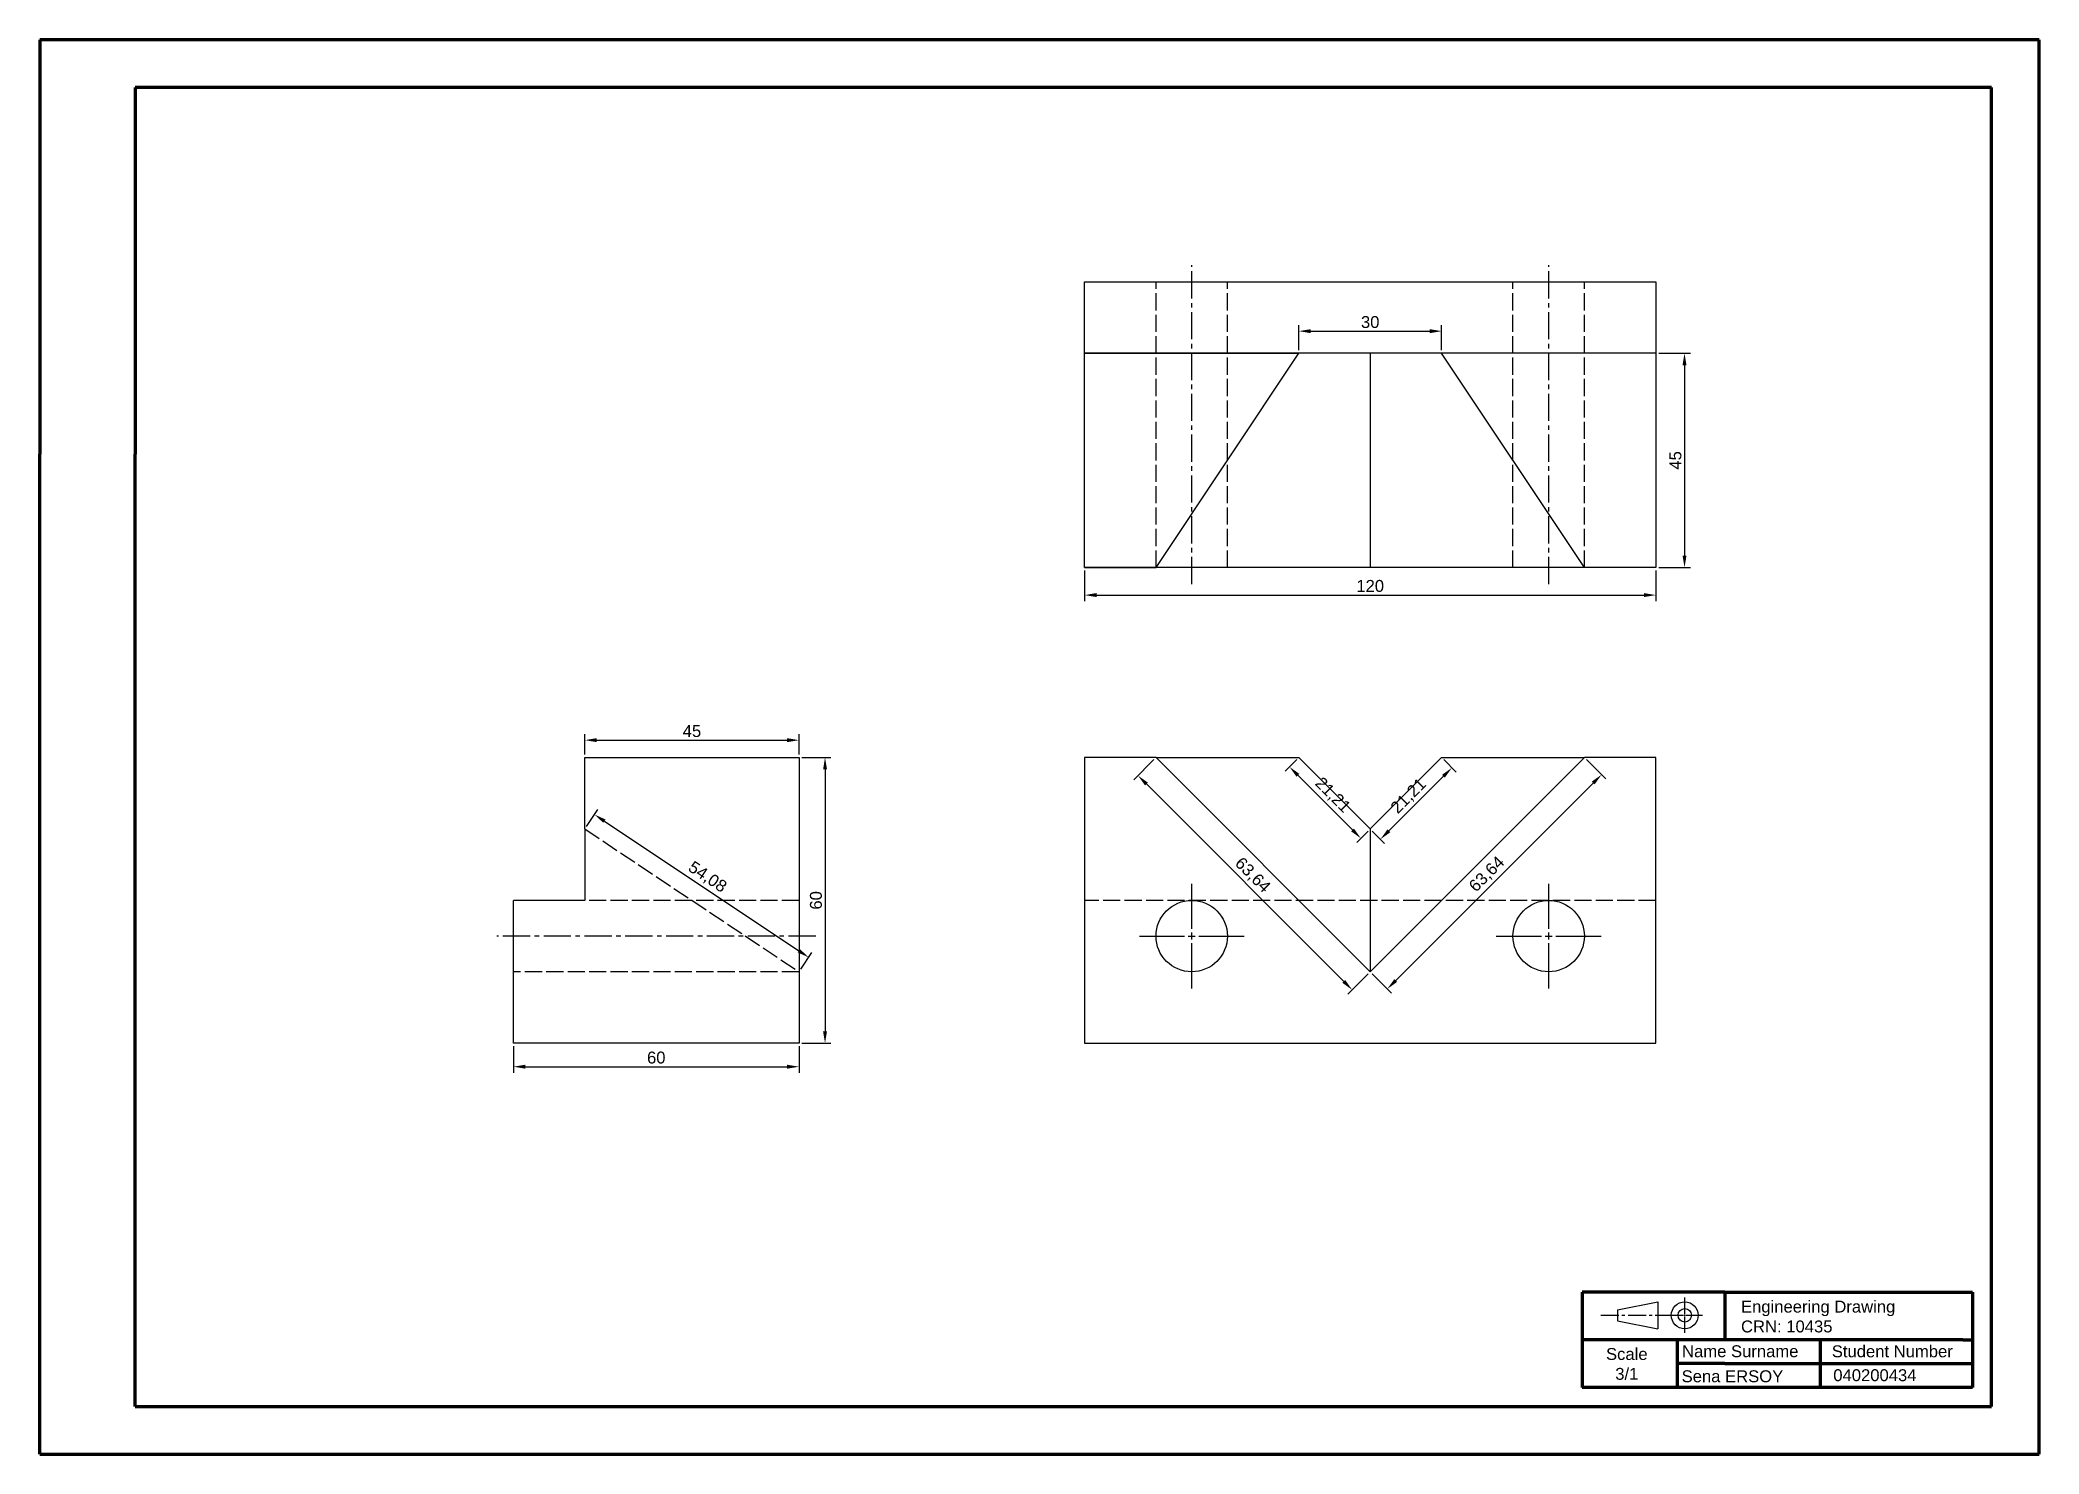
# Model space of a CAD drawing. Header units: millimetres. Extents: x 2458 to 2878, y 2009 to 2306.
import ezdxf

# ---------------------------------------------------------------- set-up
doc = ezdxf.new("R2010")
doc.units = ezdxf.units.MM
doc.linetypes.add('ACAD_ISO02W100', pattern=[15, 12, -3])
doc.linetypes.add('CENTER2', pattern=[28.575, 19.05, -3.175, 3.175, -3.175])
doc.layers.add('dashed', color=7, linetype='ACAD_ISO02W100')
doc.layers.add('Letterhead', color=7, linetype='Continuous', lineweight=100)
doc.styles.get("Standard").update_dxf_attribs({"font": 'arial.ttf'})
doc.dimstyles.new('ISO-25', dxfattribs={"dimtxt": 2.5, "dimasz": 2.5, "dimexe": 1.25, "dimexo": 0.625, "dimtad": 1, "dimtxsty": 'Standard', "dimcen": 2.5, "dimadec": 0, "dimazin": 0, "dimtfac": 1, "dimtmove": 0, "dimatfit": 3, "dimfxl": 1, "dimarcsym": 0})

# ---------------------------------------------------------------- blocks, each defined once
blk = doc.blocks.new('*U1')
at = {"color": 0, "linetype": 'CENTER2', "ltscale": 0.3, "transparency": 16777216}
blk.add_line((0, -33.5), (0, 33.5), dxfattribs=at)
blk = doc.blocks.new('*U2')
at = {"color": 0, "linetype": 'CENTER2', "ltscale": 0.3, "transparency": 16777216}
blk.add_line((33.5, 0), (-33.5, 0), dxfattribs=at)
blk = doc.blocks.new('*U3')
at = {"color": 0, "linetype": 'CENTER2', "transparency": 16777216}
for p, q in [((0, 1.5), (0, 11)), ((-11, 0), (-1.5, 0)), ((1.5, 0), (11, 0)), ((0, -11), (0, -1.5))]:
    blk.add_line(p, q, dxfattribs=at)
at = {"color": 0, "linetype": 'Continuous', "transparency": 16777216}
for p, q in [((-0.75, 0), (0.75, 0)), ((0, -0.75), (0, 0.75))]:
    blk.add_line(p, q, dxfattribs=at)
blk = doc.blocks.new('*U4')
at = {"color": 0, "linetype": 'CENTER2', "transparency": 16777216}
for p, q in [((0, 1.5), (0, 11)), ((-11, 0), (-1.5, 0)), ((1.5, 0), (11, 0)), ((0, -11), (0, -1.5))]:
    blk.add_line(p, q, dxfattribs=at)
at = {"color": 0, "linetype": 'Continuous', "transparency": 16777216}
for p, q in [((-0.75, 0), (0.75, 0)), ((0, -0.75), (0, 0.75))]:
    blk.add_line(p, q, dxfattribs=at)
blk = doc.blocks.new('*U5')
at = {"color": 0, "linetype": 'CENTER2', "ltscale": 0.3, "transparency": 16777216}
blk.add_line((0, -33.5), (0, 33.5), dxfattribs=at)
blk = doc.blocks.new('*D6')
at = {"color": 0, "lineweight": -2, "transparency": 16777216}
for p, q in [((2691.69, 2154.41), (2687.46, 2150.18)), ((2731.58, 2107.83), (2690.11, 2149.3)), ((2736.69, 2109.41), (2732.46, 2105.18))]:
    blk.add_line(p, q, dxfattribs=at)
at = {"color": 0, "transparency": 16777216}
for points in [[(2690.41, 2149.59), (2689.82, 2149), (2688.35, 2151.06)], [(2731.87, 2108.13), (2731.28, 2107.54), (2733.35, 2106.06)]]:
    blk.add_solid(points, dxfattribs=at)
at = {"layer": 'Defpoints', "color": 0, "transparency": 16777216}
for p in [(2692.13, 2154.85), (2688.35, 2151.06), (2737.13, 2109.85)]:
    blk.add_point(p, dxfattribs=at)
at = {"color": 0, "transparency": 16777216, "insert": (2712.35, 2130.07), "char_height": 2.5, "attachment_point": 5, "rotation": 315}
blk.add_mtext('63,64', dxfattribs=at)
blk = doc.blocks.new('*D7')
at = {"color": 0, "lineweight": -2, "transparency": 16777216}
for p, q in [((2782.57, 2154.41), (2786.61, 2150.36)), ((2742.5, 2108.02), (2783.96, 2149.48)), ((2737.57, 2109.41), (2741.61, 2105.36))]:
    blk.add_line(p, q, dxfattribs=at)
at = {"color": 0, "transparency": 16777216}
for points in [[(2783.67, 2149.78), (2784.26, 2149.19), (2785.73, 2151.25)], [(2742.2, 2108.31), (2742.79, 2107.72), (2740.73, 2106.25)]]:
    blk.add_solid(points, dxfattribs=at)
at = {"layer": 'Defpoints', "color": 0, "transparency": 16777216}
for p in [(2782.13, 2154.85), (2785.73, 2151.25), (2737.13, 2109.85)]:
    blk.add_point(p, dxfattribs=at)
at = {"color": 0, "transparency": 16777216, "insert": (2761.72, 2130.25), "char_height": 2.5, "attachment_point": 5, "rotation": 45}
blk.add_mtext('63,64', dxfattribs=at)
blk = doc.blocks.new('*D8')
at = {"color": 0, "lineweight": -2, "transparency": 16777216}
for p, q in [((2721.69, 2154.41), (2719.29, 2152.01)), ((2721.94, 2151.12), (2733.4, 2139.66)), ((2736.69, 2139.41), (2734.29, 2137.01))]:
    blk.add_line(p, q, dxfattribs=at)
at = {"color": 0, "transparency": 16777216}
for points in [[(2722.24, 2151.42), (2721.65, 2150.83), (2720.17, 2152.89)], [(2733.7, 2139.95), (2733.11, 2139.36), (2735.17, 2137.89)]]:
    blk.add_solid(points, dxfattribs=at)
at = {"layer": 'Defpoints', "color": 0, "transparency": 16777216}
for p in [(2722.13, 2154.85), (2735.17, 2137.89), (2737.13, 2139.85)]:
    blk.add_point(p, dxfattribs=at)
at = {"color": 0, "transparency": 16777216, "insert": (2729.18, 2146.89), "char_height": 2.5, "attachment_point": 5, "rotation": 315}
blk.add_mtext('21,21', dxfattribs=at)
blk = doc.blocks.new('*D9')
at = {"color": 0, "lineweight": -2, "transparency": 16777216}
for p, q in [((2752.52, 2150.92), (2741.06, 2139.46)), ((2752.57, 2154.41), (2755.17, 2151.81)), ((2737.57, 2139.41), (2740.17, 2136.81))]:
    blk.add_line(p, q, dxfattribs=at)
at = {"color": 0, "transparency": 16777216}
for points in [[(2752.23, 2151.22), (2752.81, 2150.63), (2754.29, 2152.69)], [(2740.76, 2139.75), (2741.35, 2139.16), (2739.29, 2137.69)]]:
    blk.add_solid(points, dxfattribs=at)
at = {"layer": 'Defpoints', "color": 0, "transparency": 16777216}
for p in [(2752.13, 2154.85), (2737.13, 2139.85), (2739.29, 2137.69)]:
    blk.add_point(p, dxfattribs=at)
at = {"color": 0, "transparency": 16777216, "insert": (2745.28, 2146.69), "char_height": 2.5, "attachment_point": 5, "rotation": 45}
blk.add_mtext('21,21', dxfattribs=at)
blk = doc.blocks.new('*D10')
at = {"color": 0, "lineweight": -2, "transparency": 16777216}
for p, q in [((2572.48, 2140.37), (2574.85, 2143.92)), ((2576.23, 2141.5), (2617.07, 2114.27)), ((2617.48, 2110.37), (2619.85, 2113.92))]:
    blk.add_line(p, q, dxfattribs=at)
at = {"color": 0, "transparency": 16777216}
for points in [[(2576.47, 2141.84), (2576, 2141.15), (2574.15, 2142.88)], [(2617.31, 2114.62), (2616.84, 2113.92), (2619.15, 2112.88)]]:
    blk.add_solid(points, dxfattribs=at)
at = {"layer": 'Defpoints', "color": 0, "transparency": 16777216}
for p in [(2572.13, 2139.85), (2619.15, 2112.88), (2617.13, 2109.85)]:
    blk.add_point(p, dxfattribs=at)
at = {"color": 0, "transparency": 16777216, "insert": (2597.83, 2129.65), "char_height": 2.5, "attachment_point": 5, "rotation": 326.3099}
blk.add_mtext('54,08', dxfattribs=at)
blk = doc.blocks.new('*D11')
at = {"color": 0, "lineweight": -2, "transparency": 16777216}
for p, q in [((2617.75, 2154.85), (2623.84, 2154.85)), ((2622.59, 2152.35), (2622.59, 2097.35)), ((2617.75, 2094.85), (2623.84, 2094.85))]:
    blk.add_line(p, q, dxfattribs=at)
at = {"color": 0, "transparency": 16777216}
for points in [[(2622.18, 2152.35), (2623.01, 2152.35), (2622.59, 2154.85)], [(2622.18, 2097.35), (2623.01, 2097.35), (2622.59, 2094.85)]]:
    blk.add_solid(points, dxfattribs=at)
at = {"layer": 'Defpoints', "color": 0, "transparency": 16777216}
for p in [(2617.13, 2154.85), (2617.13, 2094.85), (2622.59, 2094.85)]:
    blk.add_point(p, dxfattribs=at)
at = {"color": 0, "transparency": 16777216, "insert": (2620.69, 2124.85), "char_height": 2.5, "attachment_point": 5, "rotation": 90}
blk.add_mtext('60', dxfattribs=at)
blk = doc.blocks.new('*D12')
at = {"color": 0, "lineweight": -2, "transparency": 16777216}
for p, q in [((2572.13, 2155.47), (2572.13, 2159.75)), ((2617.13, 2155.47), (2617.13, 2159.75)), ((2574.63, 2158.5), (2614.63, 2158.5))]:
    blk.add_line(p, q, dxfattribs=at)
at = {"color": 0, "transparency": 16777216}
for points in [[(2574.63, 2158.92), (2574.63, 2158.09), (2572.13, 2158.5)], [(2614.63, 2158.92), (2614.63, 2158.09), (2617.13, 2158.5)]]:
    blk.add_solid(points, dxfattribs=at)
at = {"layer": 'Defpoints', "color": 0, "transparency": 16777216}
for p in [(2572.13, 2154.85), (2617.13, 2158.5), (2617.13, 2154.85)]:
    blk.add_point(p, dxfattribs=at)
at = {"color": 0, "transparency": 16777216, "insert": (2594.63, 2160.4), "char_height": 2.5, "attachment_point": 5}
blk.add_mtext('45', dxfattribs=at)
blk = doc.blocks.new('*D13')
at = {"color": 0, "lineweight": -2, "transparency": 16777216}
for p, q in [((2677.13, 2194.14), (2677.13, 2187.72)), ((2797.13, 2194.14), (2797.13, 2187.72)), ((2679.63, 2188.97), (2794.63, 2188.97))]:
    blk.add_line(p, q, dxfattribs=at)
at = {"color": 0, "transparency": 16777216}
for points in [[(2679.63, 2189.39), (2679.63, 2188.56), (2677.13, 2188.97)], [(2794.63, 2189.39), (2794.63, 2188.56), (2797.13, 2188.97)]]:
    blk.add_solid(points, dxfattribs=at)
at = {"layer": 'Defpoints', "color": 0, "transparency": 16777216}
for p in [(2677.13, 2194.76), (2797.13, 2194.76), (2797.13, 2188.97)]:
    blk.add_point(p, dxfattribs=at)
at = {"color": 0, "transparency": 16777216, "insert": (2737.13, 2190.88), "char_height": 2.5, "attachment_point": 5}
blk.add_mtext('120', dxfattribs=at)
blk = doc.blocks.new('*D14')
at = {"color": 0, "lineweight": -2, "transparency": 16777216}
for p, q in [((2722.13, 2240.39), (2722.13, 2245.66)), ((2724.63, 2244.41), (2749.63, 2244.41)), ((2752.13, 2240.39), (2752.13, 2245.66))]:
    blk.add_line(p, q, dxfattribs=at)
at = {"color": 0, "transparency": 16777216}
for points in [[(2724.63, 2244.82), (2724.63, 2243.99), (2722.13, 2244.41)], [(2749.63, 2244.82), (2749.63, 2243.99), (2752.13, 2244.41)]]:
    blk.add_solid(points, dxfattribs=at)
at = {"layer": 'Defpoints', "color": 0, "transparency": 16777216}
for p in [(2752.13, 2244.41), (2722.13, 2239.76), (2752.13, 2239.76)]:
    blk.add_point(p, dxfattribs=at)
at = {"color": 0, "transparency": 16777216, "insert": (2737.13, 2246.31), "char_height": 2.5, "attachment_point": 5}
blk.add_mtext('30', dxfattribs=at)
blk = doc.blocks.new('*U15')
at = {"color": 0, "linetype": 'CENTER2', "ltscale": 0.2, "transparency": 16777216}
blk.add_line((-7.74, 0), (7.74, 0), dxfattribs=at)
blk = doc.blocks.new('*U16')
at = {"color": 0, "linetype": 'CENTER2', "ltscale": 0.8, "transparency": 16777216}
for p, q in [((-3.71, 0), (-0.28, 0)), ((0, 0.28), (0, 3.71)), ((0.28, 0), (3.71, 0)), ((0, -3.71), (0, -0.28))]:
    blk.add_line(p, q, dxfattribs=at)
at = {"color": 0, "linetype": 'Continuous', "ltscale": 0.8, "transparency": 16777216}
for p, q in [((-0.14, 0), (0.14, 0)), ((0, -0.14), (0, 0.14))]:
    blk.add_line(p, q, dxfattribs=at)
blk = doc.blocks.new('*D17')
at = {"color": 0, "lineweight": -2, "transparency": 16777216}
for p, q in [((2797.75, 2239.76), (2804.42, 2239.76)), ((2803.17, 2237.26), (2803.17, 2197.26)), ((2797.75, 2194.76), (2804.42, 2194.76))]:
    blk.add_line(p, q, dxfattribs=at)
at = {"color": 0, "transparency": 16777216}
for points in [[(2802.75, 2237.26), (2803.58, 2237.26), (2803.17, 2239.76)], [(2802.75, 2197.26), (2803.58, 2197.26), (2803.17, 2194.76)]]:
    blk.add_solid(points, dxfattribs=at)
at = {"layer": 'Defpoints', "color": 0, "transparency": 16777216}
for p in [(2797.13, 2239.76), (2797.13, 2194.76), (2803.17, 2194.76)]:
    blk.add_point(p, dxfattribs=at)
at = {"color": 0, "transparency": 16777216, "insert": (2801.27, 2217.26), "char_height": 2.5, "attachment_point": 5, "rotation": 90}
blk.add_mtext('45', dxfattribs=at)
blk = doc.blocks.new('*D18')
at = {"color": 0, "lineweight": -2, "transparency": 16777216}
for p, q in [((2557.13, 2094.22), (2557.13, 2088.66)), ((2617.13, 2094.22), (2617.13, 2088.66)), ((2559.63, 2089.91), (2614.63, 2089.91))]:
    blk.add_line(p, q, dxfattribs=at)
at = {"color": 0, "transparency": 16777216}
for points in [[(2559.63, 2090.33), (2559.63, 2089.5), (2557.13, 2089.91)], [(2614.63, 2090.33), (2614.63, 2089.5), (2617.13, 2089.91)]]:
    blk.add_solid(points, dxfattribs=at)
at = {"layer": 'Defpoints', "color": 0, "transparency": 16777216}
for p in [(2557.13, 2094.85), (2617.13, 2094.85), (2617.13, 2089.91)]:
    blk.add_point(p, dxfattribs=at)
at = {"color": 0, "transparency": 16777216, "insert": (2587.13, 2091.82), "char_height": 2.5, "attachment_point": 5}
blk.add_mtext('60', dxfattribs=at)

msp = doc.modelspace()

# ---------------------------------------------------------------- linework, layer by layer
for p, q in [((2677.13, 2239.764), (2677.13, 2254.764)), ((2677.13, 2254.764), (2797.13, 2254.764)), ((2677.13, 2254.764), (2722.13, 2254.764)), ((2797.13, 2254.764), (2797.13, 2239.764)), ((2677.13, 2194.764), (2677.13, 2239.764)), ((2797.13, 2239.764), (2677.13, 2239.764)), ((2677.13, 2239.764), (2722.13, 2239.764)), ((2692.13, 2194.764), (2722.13, 2239.764)), ((2737.13, 2239.764), (2737.13, 2194.764)), ((2782.13, 2194.764), (2752.13, 2239.764)), ((2797.13, 2239.764), (2797.13, 2194.764)), ((2797.13, 2194.764), (2677.13, 2194.764)), ((2677.13, 2194.764), (2692.13, 2194.764)), ((2572.13, 2139.848), (2572.13, 2154.848)), ((2572.13, 2154.848), (2617.13, 2154.848)), ((2617.13, 2154.848), (2617.13, 2094.848)), ((2677.13, 2154.848), (2677.13, 2094.848)), ((2692.13, 2154.848), (2677.13, 2154.848)), ((2737.13, 2109.848), (2692.13, 2154.848)), ((2692.13, 2154.848), (2722.13, 2154.848)), ((2737.13, 2139.848), (2722.13, 2154.848)), ((2737.13, 2109.848), (2782.13, 2154.848)), ((2752.13, 2154.848), (2737.13, 2139.848)), ((2752.13, 2154.848), (2782.13, 2154.848)), ((2797.13, 2154.848), (2782.13, 2154.848)), ((2797.13, 2094.848), (2797.13, 2154.848)), ((2572.13, 2139.848), (2572.13, 2124.848)), ((2737.13, 2139.848), (2737.13, 2109.848)), ((2557.13, 2094.848), (2557.13, 2124.848)), ((2572.13, 2124.848), (2557.13, 2124.848)), ((2617.13, 2094.848), (2557.13, 2094.848)), ((2677.13, 2094.848), (2797.13, 2094.848)), ((2789.079, 2038.835), (2797.567, 2040.532)), ((2797.567, 2040.532), (2797.567, 2034.874)), ((2789.079, 2036.571), (2797.567, 2034.874))]:
    msp.add_line(p, q)
at = {"linetype": 'ACAD_ISO02W100', "ltscale": 0.3}
for p, q in [((2692.13, 2194.764), (2692.13, 2254.764)), ((2782.13, 2194.764), (2782.13, 2254.764))]:
    msp.add_line(p, q, dxfattribs=at)
msp.add_lwpolyline([(2789.079, 2038.835), (2789.079, 2036.571)])
for centre, radius in [((2699.63, 2117.348), 7.5), ((2774.63, 2117.348), 7.5), ((2803.225, 2037.703), 2.829), ((2803.225, 2037.703), 1.415)]:
    msp.add_circle(centre, radius)
at = {"layer": 'dashed', "ltscale": 0.3}
for p, q in [((2707.13, 2194.764), (2707.13, 2254.764)), ((2767.13, 2194.764), (2767.13, 2254.764)), ((2572.13, 2139.848), (2617.13, 2109.848)), ((2617.13, 2124.848), (2557.13, 2124.848)), ((2797.13, 2124.848), (2677.13, 2124.848)), ((2617.13, 2109.848), (2557.13, 2109.848))]:
    msp.add_line(p, q, dxfattribs=at)
at = {"layer": 'Letterhead'}
for p, q in [((2877.651, 2305.565), (2457.651, 2305.565)), ((2457.651, 2305.565), (2457.651, 2218.565)), ((2877.651, 2008.565), (2877.651, 2305.565)), ((2867.651, 2295.565), (2477.651, 2295.565)), ((2477.651, 2295.565), (2477.651, 2218.565)), ((2867.651, 2018.565), (2867.651, 2295.565)), ((2457.651, 2008.565), (2457.651, 2218.565)), ((2477.651, 2018.565), (2477.651, 2218.565)), ((2811.651, 2042.565), (2781.651, 2042.565)), ((2781.651, 2042.565), (2781.651, 2022.565)), ((2811.651, 2042.565), (2863.651, 2042.565)), ((2811.651, 2042.565), (2811.651, 2032.565)), ((2863.651, 2042.565), (2863.651, 2022.565)), ((2811.651, 2032.565), (2781.651, 2032.565)), ((2801.651, 2032.565), (2801.651, 2022.565)), ((2861.651, 2032.565), (2811.651, 2032.565)), ((2831.651, 2032.565), (2831.651, 2022.565)), ((2861.651, 2032.565), (2863.651, 2032.565)), ((2811.651, 2027.565), (2801.651, 2027.565)), ((2811.651, 2027.565), (2863.651, 2027.565)), ((2811.651, 2022.565), (2781.651, 2022.565)), ((2863.651, 2022.565), (2811.651, 2022.565)), ((2477.651, 2018.565), (2867.651, 2018.565)), ((2457.651, 2008.565), (2877.651, 2008.565))]:
    msp.add_line(p, q, dxfattribs=at)

# ---------------------------------------------------------------- block references
at = {"linetype": 'CENTER2', "ltscale": 0.3}
for name, p in [('*U1', (2699.63, 2224.764)), ('*U5', (2774.63, 2224.764)), ('*U2', (2587.13, 2117.348))]:
    msp.add_blockref(name, p, dxfattribs=at)
at = {"linetype": 'CENTER2'}
for name, p in [('*U3', (2699.63, 2117.348)), ('*U4', (2774.63, 2117.348))]:
    msp.add_blockref(name, p, dxfattribs=at)
at = {"linetype": 'CENTER2', "ltscale": 0.8}
msp.add_blockref('*U16', (2803.225, 2037.703), dxfattribs=at)
at = {"linetype": 'CENTER2', "ltscale": 0.2}
msp.add_blockref('*U15', (2793.323, 2037.703), dxfattribs=at)

# ---------------------------------------------------------------- texts
at = {"layer": 'Letterhead', "char_height": 2.5, "attachment_point": 1}
for s, width, insert in [('Engineering Drawing\\PCRN: 10435', 34.36186, (2815.038, 2040.775)), ('\\pxqc;Scale\\P3/1', 5.87878, (2788.105, 2030.821)), ('Name Surname', 25.15071, (2802.651, 2031.4)), ('Student Number', 26, (2834.112, 2031.384)), ('Sena ERSOY', 31, (2802.566, 2026.145)), ('040200434', 31, (2834.427, 2026.368))]:
    msp.add_mtext_dynamic_manual_height_columns(s, width=width, gutter_width=12.5, heights=[0], dxfattribs=dict(at, insert=insert))

# ---------------------------------------------------------------- dimensions: what is measured, and where the dimension line sits
for base, p1, p2, picture, middle in [((2752.13, 2244.406), (2722.13, 2239.764), (2752.13, 2239.764), '*D14', (2737.13, 2246.309)), ((2797.13, 2188.974), (2677.13, 2194.764), (2797.13, 2194.764), '*D13', (2737.13, 2190.875)), ((2617.13, 2158.504), (2572.13, 2154.848), (2617.13, 2154.848), '*D12', (2594.63, 2160.4)), ((2617.13, 2089.914), (2557.13, 2094.848), (2617.13, 2094.848), '*D18', (2587.13, 2091.816))]:
    dim = msp.add_linear_dim(base=base, p1=p1, p2=p2, dimstyle='ISO-25')
    dim.commit()
    dim.dimension.update_dxf_attribs({"geometry": picture, "text_midpoint": middle})
for base, p1, p2, picture, middle in [((2803.167, 2194.764), (2797.13, 2239.764), (2797.13, 2194.764), '*D17', (2801.271, 2217.264)), ((2622.592, 2094.848), (2617.13, 2154.848), (2617.13, 2094.848), '*D11', (2620.69, 2124.848))]:
    dim = msp.add_linear_dim(base=base, p1=p1, p2=p2, angle=90, dimstyle='ISO-25')
    dim.commit()
    dim.dimension.update_dxf_attribs({"geometry": picture, "text_midpoint": middle})
for p1, p2, distance, picture, middle in [((2737.13, 2109.848), (2692.13, 2154.848), 5.351, '*D6', (2712.35, 2130.068)), ((2722.13, 2154.848), (2737.13, 2139.848), -2.768, '*D8', (2729.177, 2146.895)), ((2737.13, 2109.848), (2782.13, 2154.848), -5.089, '*D7', (2761.724, 2130.253)), ((2752.13, 2154.848), (2737.13, 2139.848), 3.052, '*D9', (2745.284, 2146.694)), ((2572.13, 2139.848), (2617.13, 2109.848), 3.649, '*D10', (2597.834, 2129.654))]:
    dim = msp.add_aligned_dim(p1=p1, p2=p2, distance=distance, dimstyle='ISO-25')
    dim.commit()
    dim.dimension.update_dxf_attribs({"geometry": picture, "text_midpoint": middle})

doc.saveas('drawing.dxf')
